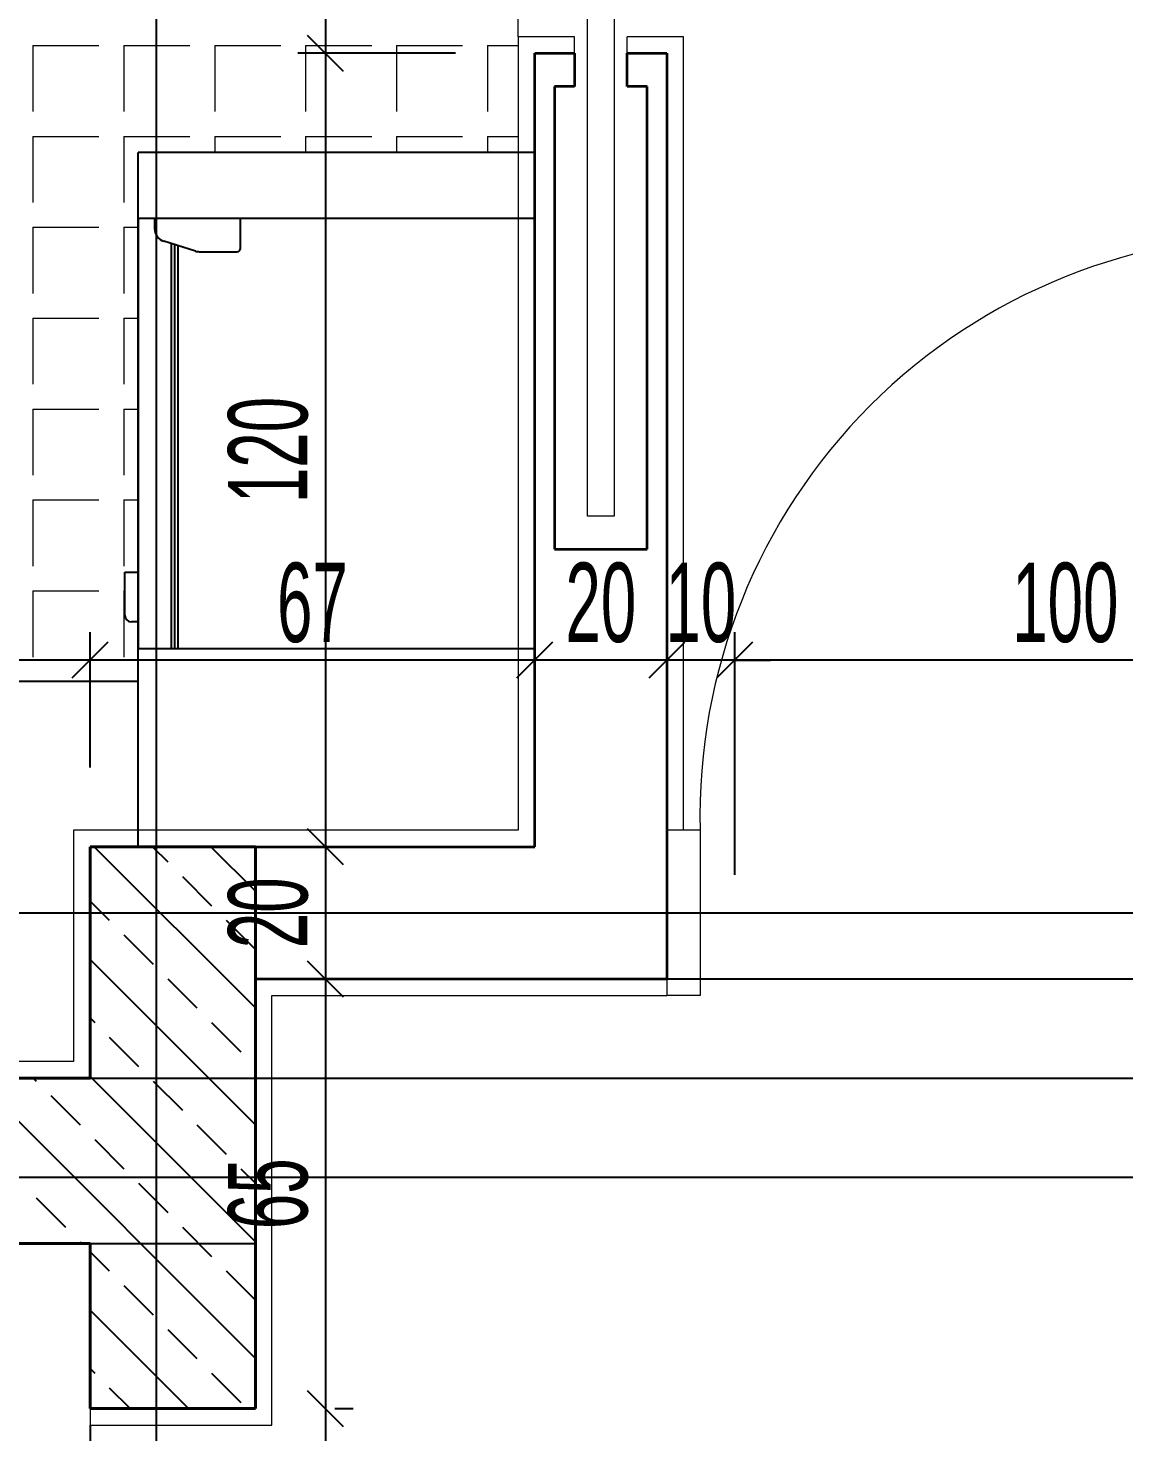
# Model space of a CAD drawing. Header units: inches. Extents: x -7543 to -822, y 102837 to 190349.
# Drawn here: x -831.58275 to -831.5496, y 102836.99773 to 102837.04019 of the extents above; entities that cross this region are included whole.
import ezdxf

# ---------------------------------------------------------------- set-up
doc = ezdxf.new("R2010")
doc.units = ezdxf.units.IN
doc.header["$MEASUREMENT"] = 0
doc.linetypes.add('DASHDOTX2', pattern=[2, 1, -0.5, 0, -0.5])
doc.layers.get('0').update_dxf_attribs({"lineweight": 25})
doc.layers.get('Defpoints').update_dxf_attribs({"lineweight": 25})
for name, color, linetype, lineweight in [('AKS', 1, 'Continuous', 25), ('ICOL', 55, 'Continuous', 25), ('İZ DÜŞÜM', 253, 'Continuous', 20), ('KOLON', 2, 'Continuous', 40), ('SIVA', 150, 'Continuous', 15), ('TARAMA', 8, 'Continuous', 25)]:
    doc.layers.add(name, color=color, linetype=linetype, lineweight=lineweight)
for name, color, linetype, lineweight, true_color in [('ASANSÖR', 7, 'Continuous', 25, 0xf6e21c), ('DUVAR', 7, 'Continuous', 35, 0xfc4642), ('KAPI', 7, 'Continuous', 18, 0xffb360), ('TEFRİŞ', 7, 'Continuous', 25, 0x78462c)]:
    doc.layers.add(name, color=color, linetype=linetype, lineweight=lineweight, true_color=true_color)
doc.styles.add('OLCU', font='tromand.shx', dxfattribs={"width": 0.6, "height": 12})

# ---------------------------------------------------------------- blocks, each defined once
blk = doc.blocks.new('_Oblique')
at = {"color": 0, "linetype": 'ByBlock', "lineweight": -2}
blk.add_line((-0.5, -0.5), (0.5, 0.5), dxfattribs=at)

msp = doc.modelspace()

# ---------------------------------------------------------------- linework, layer by layer
at = {"layer": 'AKS', "linetype": 'DASHDOTX2', "ltscale": 10}
for p, q in [((-831.5788773943481, 102837.241780972), (-831.5788773943481, 102836.7293249838)), ((-831.6986646402642, 102837.0134307916), (-831.3280608453938, 102837.0134307916)), ((-831.6986646402642, 102837.0084307916), (-831.3280608453938, 102837.0084307916)), ((-831.6986646402642, 102837.0054307916), (-831.3280608453938, 102837.0054307916))]:
    msp.add_line(p, q, dxfattribs=at)
at = {"layer": 'ASANSÖR'}
msp.add_line((-831.580877394348, 102836.9979307916), (-831.580877394348, 102836.9729307916), dxfattribs=at)
at = {"layer": 'Defpoints', "color": 6}
for p, q in [((-831.5758784286427, 102837.0034307916), (-831.5758784286427, 102837.0114307916)), ((-831.5758784286427, 102837.0114307916), (-831.4603784286427, 102837.0114307916)), ((-831.6178784286427, 102837.0034307916), (-831.5758784286427, 102837.0034307916))]:
    msp.add_line(p, q, dxfattribs=at)
at = {"layer": 'DUVAR'}
for p, q in [((-831.5674276468799, 102837.0394307916), (-831.5662276468798, 102837.0394307916)), ((-831.56742764688, 102837.0154307916), (-831.5674276468799, 102837.0394307916)), ((-831.5662276468798, 102837.0394307916), (-831.5662276468798, 102837.0384307916)), ((-831.5646276468798, 102837.0384307916), (-831.5646276468798, 102837.0394307916)), ((-831.5646276468798, 102837.0394307916), (-831.5634276468799, 102837.0394307916)), ((-831.5634276468799, 102837.0394307916), (-831.56342764688, 102837.0114307916)), ((-831.5662276468798, 102837.0384307916), (-831.5668276468798, 102837.0384307916)), ((-831.5668276468798, 102837.0384307916), (-831.5668276468798, 102837.0244307916)), ((-831.5640276468798, 102837.0384307916), (-831.5646276468798, 102837.0384307916)), ((-831.5640276468798, 102837.0244307916), (-831.5640276468798, 102837.0384307916)), ((-831.5668276468798, 102837.0244307916), (-831.5640276468798, 102837.0244307916)), ((-831.575877394348, 102837.0154307916), (-831.56742764688, 102837.0154307916)), ((-831.575877394348, 102837.0114307916), (-831.56342764688, 102837.0114307916))]:
    msp.add_line(p, q, dxfattribs=at)
at = {"layer": 'ICOL'}
for p, q in [((-831.5737581352453, 102837.0564307916), (-831.5737581352453, 102837.0394307916)), ((-831.5737581352453, 102837.0394307916), (-831.5737581352453, 102837.0154307916)), ((-831.580877394348, 102837.0210772501), (-831.643877394348, 102837.0210772501)), ((-831.56742764688, 102837.0210772501), (-831.580877394348, 102837.0210772501)), ((-831.56342764688, 102837.0210772501), (-831.56742764688, 102837.0210772501)), ((-831.56342764688, 102837.0210772501), (-831.56450764688, 102837.0210772501)), ((-831.561377394348, 102837.0210772501), (-831.56342764688, 102837.0210772501)), ((-831.561377394348, 102837.0210772501), (-831.560297394348, 102837.0210772501)), ((-831.541377394348, 102837.0210772501), (-831.561377394348, 102837.0210772501)), ((-831.5737581352453, 102837.0154307916), (-831.5737581352453, 102837.0114307916)), ((-831.5737581352453, 102837.0114307916), (-831.5737581352453, 102836.9984307916)), ((-831.5737581352453, 102836.9984307916), (-831.5737581352453, 102836.9724307916))]:
    msp.add_line(p, q, dxfattribs=at)
at = {"layer": 'ICOL', "color": 53}
for p, q in [((-831.5698276468798, 102837.0394307916), (-831.5745981352453, 102837.0394307916)), ((-831.5698276468798, 102837.0394307916), (-831.5745981352453, 102837.0394307916)), ((-831.580877394348, 102837.0178307916), (-831.580877394348, 102837.0219172501)), ((-831.580877394348, 102837.0178307916), (-831.580877394348, 102837.0219172501)), ((-831.56742764688, 102837.018748373), (-831.56742764688, 102837.0219172501)), ((-831.56742764688, 102837.018748373), (-831.56742764688, 102837.0219172501)), ((-831.56342764688, 102837.0181469915), (-831.56342764688, 102837.0219172501)), ((-831.56342764688, 102837.0181469915), (-831.56342764688, 102837.0219172501)), ((-831.561377394348, 102837.0145780413), (-831.561377394348, 102837.0219172501)), ((-831.561377394348, 102837.0145780413), (-831.561377394348, 102837.0219172501)), ((-831.5750142599063, 102837.0154307916), (-831.5745981352453, 102837.0154307916)), ((-831.5750142599063, 102837.0154307916), (-831.5745981352453, 102837.0154307916)), ((-831.5747601468408, 102837.0114307916), (-831.5745981352453, 102837.0114307916)), ((-831.5747601468408, 102837.0114307916), (-831.5745981352453, 102837.0114307916)), ((-831.5734773943481, 102836.9984307916), (-831.5729181352453, 102836.9984307916)), ((-831.5734773943481, 102836.9984307916), (-831.5729181352453, 102836.9984307916))]:
    msp.add_line(p, q, dxfattribs=at)
at = {"layer": 'İZ DÜŞÜM'}
for p, q in [((-831.5679276468799, 102837.0399307916), (-831.5679276468799, 102837.0559307916)), ((-831.5826093845859, 102837.0396687661), (-831.5826093845859, 102837.0376687661)), ((-831.5826093845859, 102837.0396687661), (-831.580609384586, 102837.0396687661)), ((-831.5798593845859, 102837.0396687661), (-831.5798593845859, 102837.0376687661)), ((-831.5798593845859, 102837.0396687661), (-831.577859384586, 102837.0396687661)), ((-831.5771093845859, 102837.0396687661), (-831.5771093845859, 102837.0376687661)), ((-831.5771093845859, 102837.0396687661), (-831.575109384586, 102837.0396687661)), ((-831.5743593845859, 102837.0396687661), (-831.5743593845859, 102837.0376687661)), ((-831.5743593845859, 102837.0396687661), (-831.572359384586, 102837.0396687661)), ((-831.5716093845859, 102837.0396687661), (-831.5716093845859, 102837.0376687661)), ((-831.5716093845859, 102837.0396687661), (-831.5696093845859, 102837.0396687661)), ((-831.568859384586, 102837.0396687661), (-831.568859384586, 102837.0376687661)), ((-831.568859384586, 102837.0396687661), (-831.5679276468799, 102837.0396687661)), ((-831.5826093845859, 102837.0369187661), (-831.5826093845859, 102837.0349187661)), ((-831.5826093845859, 102837.0369187661), (-831.580609384586, 102837.0369187661)), ((-831.5798593845859, 102837.0369187661), (-831.5798593845859, 102837.0349187661)), ((-831.5798593845859, 102837.0369187661), (-831.577859384586, 102837.0369187661)), ((-831.5771093845859, 102837.0369187661), (-831.5771093845859, 102837.0364307916)), ((-831.5771093845859, 102837.0369187661), (-831.575109384586, 102837.0369187661)), ((-831.5743593845859, 102837.0369187661), (-831.5743593845859, 102837.0364307916)), ((-831.5743593845859, 102837.0369187661), (-831.572359384586, 102837.0369187661)), ((-831.5716093845859, 102837.0369187661), (-831.5716093845859, 102837.0364307916)), ((-831.5716093845859, 102837.0369187661), (-831.5696093845859, 102837.0369187661)), ((-831.568859384586, 102837.0369187661), (-831.568859384586, 102837.0364307916)), ((-831.568859384586, 102837.0369187661), (-831.5679276468799, 102837.0369187661)), ((-831.5826093845859, 102837.0341687661), (-831.5826093845859, 102837.0321687661)), ((-831.5826093845859, 102837.0341687661), (-831.580609384586, 102837.0341687661)), ((-831.5798593845859, 102837.0341687661), (-831.5798593845859, 102837.0321687661)), ((-831.5798593845859, 102837.0341687661), (-831.5794276468799, 102837.0341687661)), ((-831.5826093845859, 102837.0314187661), (-831.5826093845859, 102837.0294187661)), ((-831.5826093845859, 102837.0314187661), (-831.580609384586, 102837.0314187661)), ((-831.5798593845859, 102837.0314187661), (-831.5798593845859, 102837.0294187661)), ((-831.5798593845859, 102837.0314187661), (-831.5794276468799, 102837.0314187661)), ((-831.5826093845859, 102837.0286687661), (-831.5826093845859, 102837.0266687661)), ((-831.5826093845859, 102837.0286687661), (-831.580609384586, 102837.0286687661)), ((-831.5798593845859, 102837.0286687661), (-831.5798593845859, 102837.0266687661)), ((-831.5798593845859, 102837.0286687661), (-831.5794276468799, 102837.0286687661)), ((-831.5826093845859, 102837.0259187661), (-831.5826093845859, 102837.0239187661)), ((-831.5826093845859, 102837.0259187661), (-831.580609384586, 102837.0259187661)), ((-831.5798593845859, 102837.0259187661), (-831.5798593845859, 102837.0239187661)), ((-831.5798593845859, 102837.0259187661), (-831.5794276468799, 102837.0259187661)), ((-831.5826093845859, 102837.0231687661), (-831.5826093845859, 102837.0211687661)), ((-831.5826093845859, 102837.0231687661), (-831.580609384586, 102837.0231687661)), ((-831.5798593845859, 102837.0231687661), (-831.5798593845859, 102837.0211687661)), ((-831.5798593845859, 102837.0231687661), (-831.57982764688, 102837.0231687661))]:
    msp.add_line(p, q, dxfattribs=at)
at = {"layer": 'KAPI'}
for p, q in [((-831.5658276468798, 102837.0254307916), (-831.5658276468798, 102837.0431107916)), ((-831.5650276468798, 102837.0431107916), (-831.5650276468798, 102837.0254307916)), ((-831.5650276468798, 102837.0254307916), (-831.5658276468798, 102837.0254307916)), ((-831.56342764688, 102837.0159307916), (-831.56342764688, 102837.0109307916)), ((-831.56242764688, 102837.0159307916), (-831.56342764688, 102837.0159307916)), ((-831.56242764688, 102837.0159307916), (-831.5624276468799, 102837.0109307916)), ((-831.5624276468799, 102837.0109307916), (-831.5634276468797, 102837.0109307916))]:
    msp.add_line(p, q, dxfattribs=at)
msp.add_arc((-831.54482764688, 102837.0163307916), 0.01760454486773231, 88.69804732829138, 181.3019526003686, dxfattribs=at)
at = {"layer": 'KOLON'}
for p, q in [((-831.575877394348, 102837.0154307916), (-831.580877394348, 102837.0154307916)), ((-831.580877394348, 102837.0154307916), (-831.580877394348, 102837.0084307916)), ((-831.575877394348, 102837.0084307916), (-831.575877394348, 102837.0154307916)), ((-831.580877394348, 102837.0084307916), (-831.617877394348, 102837.0084307916)), ((-831.575877394348, 102837.0044307916), (-831.575877394348, 102837.0084307916)), ((-831.575877394348, 102836.9984307916), (-831.575877394348, 102837.0044307916)), ((-831.617877394348, 102837.0034307916), (-831.5808773943481, 102837.0034307916)), ((-831.5808773943481, 102837.0034307916), (-831.5808773943481, 102836.9984307916)), ((-831.5808773943481, 102836.9984307916), (-831.575877394348, 102836.9984307916))]:
    msp.add_line(p, q, dxfattribs=at)
at = {"layer": 'SIVA'}
for p, q in [((-831.5662276468798, 102837.0399307916), (-831.5679276468799, 102837.0399307916)), ((-831.5679276468799, 102837.0399307916), (-831.56792764688, 102837.0159307916)), ((-831.5662276468798, 102837.0394307916), (-831.5662276468798, 102837.0399307916)), ((-831.5629276468799, 102837.0399307916), (-831.5646276468798, 102837.0399307916)), ((-831.5646276468798, 102837.0394307916), (-831.5646276468798, 102837.0399307916)), ((-831.5629276468799, 102837.0159307916), (-831.5629276468799, 102837.0399307916)), ((-831.575377394348, 102837.0159307916), (-831.581377394348, 102837.0159307916)), ((-831.581377394348, 102837.0159307916), (-831.581377394348, 102837.0089307916)), ((-831.56792764688, 102837.0159307916), (-831.5763773943481, 102837.0159307916)), ((-831.575377394348, 102837.0084307916), (-831.575377394348, 102837.0109307916)), ((-831.575377394348, 102837.0109307916), (-831.5634276468797, 102837.0109307916)), ((-831.581377394348, 102837.0089307916), (-831.618377394348, 102837.0089307916)), ((-831.575377394348, 102837.0044307916), (-831.575377394348, 102837.0084307916)), ((-831.5753773943482, 102836.9979307916), (-831.575377394348, 102837.0044307916)), ((-831.5808773943481, 102836.9984307916), (-831.5808773943481, 102836.9979307916)), ((-831.5808773943481, 102836.9979307916), (-831.5753773943482, 102836.9979307916))]:
    msp.add_line(p, q, dxfattribs=at)
at = {"layer": 'TARAMA'}
for p, q in [((-831.5807567155119, 102837.0154307916), (-831.575877394348, 102837.0105514704)), ((-831.578988948556, 102837.0154307916), (-831.5785286502419, 102837.0149704933)), ((-831.577221181606, 102837.0154307916), (-831.575877394348, 102837.0140870043)), ((-831.5780867085036, 102837.0145285515), (-831.5772028250271, 102837.013644668)), ((-831.580877394348, 102837.0137837035), (-831.5802964171949, 102837.0132027263)), ((-831.5767608832889, 102837.0132027263), (-831.575877394348, 102837.0123192374)), ((-831.5798544754566, 102837.0127607846), (-831.5789705919801, 102837.0118769011)), ((-831.580877394348, 102837.0120159365), (-831.575877394348, 102837.0070159365)), ((-831.5785286502419, 102837.0114349594), (-831.5776447667654, 102837.0105510759)), ((-831.580877394348, 102837.0102481696), (-831.5807383589331, 102837.0101091341)), ((-831.5772028250271, 102837.0101091341), (-831.5763189415507, 102837.0092252507)), ((-831.5802964171949, 102837.0096671924), (-831.5794125337184, 102837.0087833089)), ((-831.58436331723, 102837.0084307916), (-831.575877394348, 102836.9999448687)), ((-831.582595550274, 102837.0084307916), (-831.5825061258861, 102837.0083413672)), ((-831.580877394348, 102837.0084804026), (-831.575877394348, 102837.0034804026)), ((-831.5789705919801, 102837.0083413672), (-831.5780867085036, 102837.0074574837)), ((-831.5820641841478, 102837.0078994255), (-831.5811803006713, 102837.007015542)), ((-831.5776447667654, 102837.007015542), (-831.5767608832889, 102837.0061316585)), ((-831.5807383589331, 102837.0065736002), (-831.5798544754566, 102837.0056897168)), ((-831.5763189415507, 102837.0056897168), (-831.575877394348, 102837.0052481696)), ((-831.5794125337184, 102837.005247775), (-831.5785286502419, 102837.0043638916)), ((-831.5825061258861, 102837.0048058333), (-831.5816222424096, 102837.0039219498)), ((-831.5780867085036, 102837.0039219498), (-831.5772028250271, 102837.0030380663)), ((-831.5811803006713, 102837.0034800081), (-831.58113108418, 102837.0034307916)), ((-831.5808773943481, 102837.0031771018), (-831.5802964171949, 102837.0025961246)), ((-831.5767608832889, 102837.0025961246), (-831.575877394348, 102837.0017126357)), ((-831.5798544754566, 102837.0021541828), (-831.5789705919801, 102837.0012702994)), ((-831.5808773943481, 102837.0014093348), (-831.577898851136, 102836.9984307916)), ((-831.5785286502419, 102837.0008283576), (-831.5776447667654, 102836.9999444742)), ((-831.5808773943481, 102836.9996415678), (-831.5807383589331, 102836.9995025324)), ((-831.5772028250271, 102836.9995025324), (-831.5763189415507, 102836.9986186489)), ((-831.5802964171949, 102836.9990605907), (-831.579666618086, 102836.9984307916))]:
    msp.add_line(p, q, dxfattribs=at)
at = {"layer": 'TEFRİŞ'}
for p, q in [((-831.5794276468799, 102837.0154307916), (-831.5794276468799, 102837.0364307916)), ((-831.5674276468799, 102837.0364307916), (-831.5794276468799, 102837.0364307916)), ((-831.5794276468799, 102837.0344307916), (-831.5794276468799, 102837.0214307916)), ((-831.5674276468799, 102837.0344307916), (-831.5794276468799, 102837.0344307916)), ((-831.5763276468799, 102837.0344307916), (-831.57892764688, 102837.0344307916)), ((-831.57892764688, 102837.0344307916), (-831.57892764688, 102837.0341262116)), ((-831.5763276468799, 102837.0335307916), (-831.5763276468799, 102837.0344307916)), ((-831.5674276468799, 102837.0214307916), (-831.5674276468799, 102837.0344307916)), ((-831.5776851268799, 102837.0334484716), (-831.5786452868799, 102837.0337439116)), ((-831.57842764688, 102837.0336769516), (-831.57842764688, 102837.0214307916)), ((-831.5783276468799, 102837.0336461716), (-831.5783276468799, 102837.0214307916)), ((-831.5782276468799, 102837.0336154116), (-831.5782276468799, 102837.0214307916)), ((-831.57756750688, 102837.0334307916), (-831.5764276468799, 102837.0334307916)), ((-831.57982764688, 102837.0224307916), (-831.57982764688, 102837.0237307916)), ((-831.57982764688, 102837.0237307916), (-831.5794276468799, 102837.0237307916)), ((-831.5794276468799, 102837.0222307916), (-831.57962764688, 102837.0222307916)), ((-831.5794276468799, 102837.0214307916), (-831.5674276468799, 102837.0214307916)), ((-831.5794276468799, 102837.0204307916), (-831.643877394348, 102837.0204307916))]:
    msp.add_line(p, q, dxfattribs=at)
for centre, radius, start, end in [((-831.5785276468799, 102837.0341262116), 0.0004, 180, 252.8972710386148), ((-831.57756750688, 102837.0338307916), 0.0004, 252.8972710386148, 270), ((-831.5764276468799, 102837.0335307916), 0.0001, 270, 0), ((-831.57962764688, 102837.0235307916), 0.0002, 180, 180), ((-831.57962764688, 102837.0224307916), 0.0002, 180, 270)]:
    msp.add_arc(centre, radius, start, end, dxfattribs=at)

# ---------------------------------------------------------------- block references
at = {"layer": 'ICOL'}
for p, xscale, yscale, zscale, rotation in [((-831.5737581352453, 102837.0394307916), 0.001080000001820736, 0.001080000001820736, 0.001080000001820736, 90), ((-831.5737581352453, 102837.0394307916), 0.001080000001820736, 0.001080000001820736, 0.001080000001820736, 270), ((-831.580877394348, 102837.0210772501), 0.001080000000001746, 0.001080000000001746, 0.001080000000001746, 180), ((-831.56742764688, 102837.0210772501), 0.001080000000001746, 0.001080000000001746, 0.001080000000001746, 180), ((-831.561377394348, 102837.0210772501), 0.001080000000001746, 0.001080000000001746, 0.001080000000001746, 180), ((-831.561377394348, 102837.0210772501), 0.001080000000001746, 0.001080000000001746, 0.001080000000001746, 180), ((-831.5737581352453, 102837.0154307916), 0.001080000001820736, 0.001080000001820736, 0.001080000001820736, 90), ((-831.5737581352453, 102837.0154307916), 0.001080000001820736, 0.001080000001820736, 0.001080000001820736, 270), ((-831.5737581352453, 102837.0114307916), 0.001080000001820736, 0.001080000001820736, 0.001080000001820736, 90), ((-831.5737581352453, 102837.0114307916), 0.001080000001820736, 0.001080000001820736, 0.001080000001820736, 270), ((-831.5737581352453, 102836.9984307916), 0.001080000001820736, 0.001080000001820736, 0.001080000001820736, 90), ((-831.5737581352453, 102836.9984307916), 0.001080000001820736, 0.001080000001820736, 0.001080000001820736, 270)]:
    msp.add_blockref('_Oblique', p, dxfattribs=dict(at, xscale=xscale, yscale=yscale, zscale=zscale, rotation=rotation))
at = {"layer": 'ICOL', "xscale": 0.001080000000001746, "yscale": 0.001080000000001746, "zscale": 0.001080000000001746}
for p in [(-831.580877394348, 102837.0210772501), (-831.56742764688, 102837.0210772501), (-831.56342764688, 102837.0210772501), (-831.56342764688, 102837.0210772501)]:
    msp.add_blockref('_Oblique', p, dxfattribs=at)

# ---------------------------------------------------------------- texts
at = {"layer": 'ICOL', "char_height": 0.0024, "attachment_point": 5, "rotation": 90, "style": 'OLCU'}
for s, insert in [('\\A1;120', (-831.5754861352452, 102837.0274307916)), ('\\A1;20', (-831.5754861352452, 102837.0134307916)), ('\\A1;65', (-831.5754861352452, 102837.0049307916))]:
    msp.add_mtext(s, dxfattribs=dict(at, insert=insert))
at = {"layer": 'ICOL', "char_height": 0.0024, "attachment_point": 5, "style": 'OLCU'}
for s, insert in [('\\A1;67', (-831.574152520614, 102837.0228052501)), ('\\A1;20', (-831.5654276468799, 102837.0228052501)), ('\\A1;10', (-831.562402520614, 102837.0228052501)), ('\\A1;100', (-831.551377394348, 102837.0228052501))]:
    msp.add_mtext(s, dxfattribs=dict(at, insert=insert))

doc.saveas('drawing.dxf')
